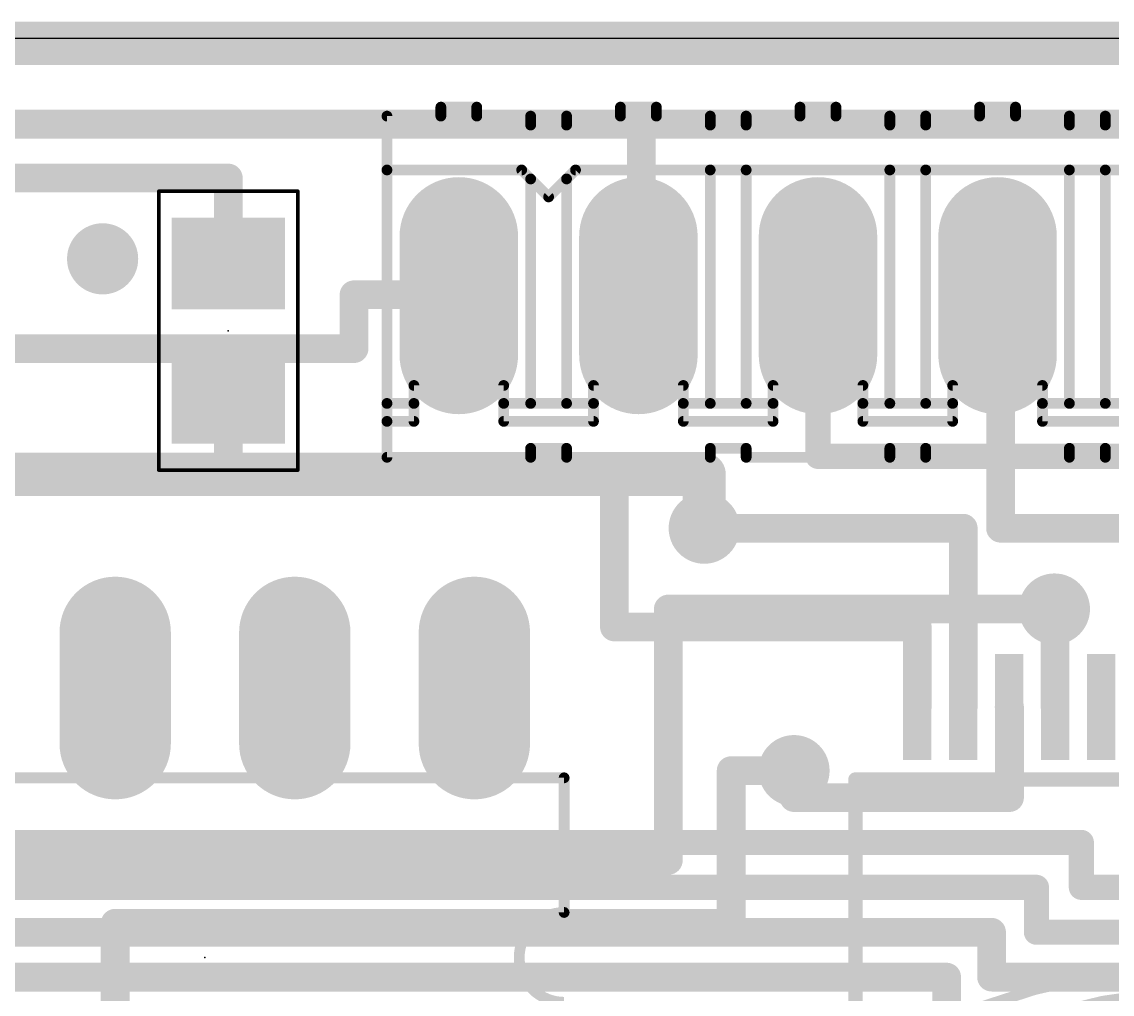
# Model space of a CAD drawing. Extents: x 0 to 100, y -1 to 59.
# Drawn here: x 37.97 to 53.4, y 45.48 to 59.23 of the extents above; entities that cross this region are included whole.
import ezdxf

# ---------------------------------------------------------------- set-up
doc = ezdxf.new("R2010")
doc.units = 0
for name, color, linetype in [('1', 12, 'CONTINUOUS'), ('16', 132, 'CONTINUOUS'), ('17', 110, 'CONTINUOUS'), ('18', 110, 'CONTINUOUS'), ('20', 53, 'CONTINUOUS'), ('21', 253, 'CONTINUOUS'), ('22', 253, 'CONTINUOUS'), ('23', 53, 'CONTINUOUS'), ('39', 12, 'CONTINUOUS')]:
    doc.layers.add(name, color=color, linetype=linetype)

# ---------------------------------------------------------------- blocks, each defined once
blk = doc.blocks.new('RECT')
blk.add_solid([(-0.5, -0.5), (0.5, -0.5), (-0.5, 0.5), (0.5, 0.5)])
blk = doc.blocks.new('LONGP100')
at = {"const_width": 1}
blk.add_lwpolyline([(-0.5, 0), (0.5, 0)], dxfattribs=at)
at = {"const_width": 0.5}
for points in [[(-0.5, 0.25, 1), (-0.5, -0.25)], [(0.5, -0.25, 1), (0.5, 0.25)]]:
    blk.add_lwpolyline(points, format="xyb", dxfattribs=at)
blk = doc.blocks.new('ROUNDV')
at = {"const_width": 0.5}
blk.add_lwpolyline([(0, -0.25, 1), (0, 0.25, 1), (0, -0.25)], format="xyb", dxfattribs=at)

msp = doc.modelspace()

# ---------------------------------------------------------------- linework, layer by layer
at = {"layer": '1'}
for points, const_width in [([(94.996, 58.928), (4.953, 58.928)], 0.6096), ([(33.274, 57.785), (46.736, 57.785)], 0.4064), ([(46.736, 57.785), (79.714, 57.785)], 0.4064), ([(46.736, 57.785), (46.736, 55.359)], 0.4064), ([(34.925, 57.023), (40.894, 57.023)], 0.4064), ([(40.894, 57.023), (40.894, 55.814)], 0.4064), ([(46.736, 55.359), (46.694, 55.359)], 0.4064), ([(49.234, 53.086), (49.234, 55.359)], 0.3556), ([(40.894, 52.832), (40.894, 53.914)], 0.4064), ([(49.234, 53.086), (53.594, 53.086)], 0.3556), ([(40.894, 52.832), (46.355, 52.832)], 0.4064), ([(46.355, 52.832), (46.355, 50.673)], 0.4064), ([(47.625, 52.07), (51.288, 52.07)], 0.4064), ([(51.288, 52.07), (51.288, 49.54)], 0.4064), ([(52.578, 50.927), (52.588, 50.8)], 0.4064), ([(52.588, 50.8), (52.588, 49.54)], 0.4064), ([(46.355, 50.673), (50.638, 50.673)], 0.4064), ([(50.638, 50.673), (50.638, 49.54)], 0.4064), ([(50.638, 49.54), (50.638, 49.794)], 0.4064), ([(51.943, 49.54), (51.938, 49.54)], 0.4064), ([(51.943, 48.26), (51.943, 49.54)], 0.4064), ([(48.895, 48.641), (48.895, 48.26)], 0.4064), ([(48.895, 48.26), (51.943, 48.26)], 0.4064), ([(15.113, 47.625), (52.959, 47.625)], 0.3556), ([(52.959, 47.625), (52.959, 46.99)], 0.3556), ([(17.399, 46.99), (52.324, 46.99)], 0.3556), ([(52.324, 46.99), (52.324, 46.355)], 0.3556), ([(52.959, 46.99), (58.928, 46.99)], 0.3556), ([(20.1, 46.355), (51.689, 46.355)], 0.4064), ([(51.689, 46.355), (51.689, 45.72)], 0.4064), ([(52.324, 46.355), (58.438, 46.355)], 0.3556), ([(22.64, 45.72), (51.054, 45.72)], 0.4064), ([(51.054, 45.72), (51.054, 45.085)], 0.4064), ([(51.689, 45.72), (57.785, 45.72)], 0.4064)]:
    msp.add_lwpolyline(points, dxfattribs=dict(at, const_width=const_width))
for points, const_width in [([(46.736, 57.8866, 1), (46.736, 57.6834)], 0.2032), ([(46.8376, 57.785, 1), (46.6344, 57.785)], 0.2032), ([(46.736, 57.6834, 1), (46.736, 57.8866)], 0.2032), ([(40.9956, 57.023, 1), (40.7924, 57.023)], 0.2032), ([(40.894, 56.9214, 1), (40.894, 57.1246)], 0.2032), ([(40.7924, 55.814, 1), (40.9956, 55.814)], 0.2032), ([(46.694, 55.4606, 1), (46.694, 55.2574)], 0.2032), ([(46.736, 55.2574, 1), (46.736, 55.4606)], 0.2032), ([(49.3229, 55.359, 1), (49.1451, 55.359)], 0.1778), ([(46.6344, 55.359, 1), (46.8376, 55.359)], 0.2032), ([(40.9956, 53.914, 1), (40.7924, 53.914)], 0.2032), ([(49.234, 53.1749, 1), (49.234, 52.9971)], 0.1778), ([(49.1451, 53.086, 1), (49.3229, 53.086)], 0.1778), ([(40.894, 52.9336, 1), (40.894, 52.7304)], 0.2032), ([(40.7924, 52.832, 1), (40.9956, 52.832)], 0.2032), ([(46.4566, 52.832, 1), (46.2534, 52.832)], 0.2032), ([(46.355, 52.7304, 1), (46.355, 52.9336)], 0.2032), ([(47.625, 52.1716, 1), (47.625, 51.9684)], 0.2032), ([(51.3896, 52.07, 1), (51.1864, 52.07)], 0.2032), ([(51.288, 51.9684, 1), (51.288, 52.1716)], 0.2032), ([(52.6793, 50.935, 1), (52.4767, 50.919)], 0.2032), ([(52.6896, 50.8, 1), (52.4864, 50.8)], 0.2032), ([(52.4867, 50.792, 1), (52.6893, 50.808)], 0.2032), ([(46.355, 50.7746, 1), (46.355, 50.5714)], 0.2032), ([(46.2534, 50.673, 1), (46.4566, 50.673)], 0.2032), ([(50.7396, 50.673, 1), (50.5364, 50.673)], 0.2032), ([(50.638, 50.5714, 1), (50.638, 50.7746)], 0.2032), ([(50.7396, 49.794, 1), (50.5364, 49.794)], 0.2032), ([(51.938, 49.6416, 1), (51.938, 49.4384)], 0.2032), ([(52.0446, 49.54, 1), (51.8414, 49.54)], 0.2032), ([(51.943, 49.4384, 1), (51.943, 49.6416)], 0.2032), ([(50.5364, 49.54, 1), (50.7396, 49.54)], 0.2032), ([(50.5364, 49.54, 1), (50.7396, 49.54)], 0.2032), ([(51.1864, 49.54, 1), (51.3896, 49.54)], 0.2032), ([(52.4864, 49.54, 1), (52.6896, 49.54)], 0.2032), ([(48.9966, 48.641, 1), (48.7934, 48.641)], 0.2032), ([(48.895, 48.3616, 1), (48.895, 48.1584)], 0.2032), ([(51.943, 48.1584, 1), (51.943, 48.3616)], 0.2032), ([(48.7934, 48.26, 1), (48.9966, 48.26)], 0.2032), ([(51.8414, 48.26, 1), (52.0446, 48.26)], 0.2032), ([(53.0479, 47.625, 1), (52.8701, 47.625)], 0.1778), ([(52.959, 47.5361, 1), (52.959, 47.7139)], 0.1778), ([(52.4129, 46.99, 1), (52.2351, 46.99)], 0.1778), ([(52.324, 46.9011, 1), (52.324, 47.0789)], 0.1778), ([(52.959, 47.0789, 1), (52.959, 46.9011)], 0.1778), ([(52.8701, 46.99, 1), (53.0479, 46.99)], 0.1778), ([(51.7906, 46.355, 1), (51.5874, 46.355)], 0.2032), ([(51.689, 46.2534, 1), (51.689, 46.4566)], 0.2032), ([(52.324, 46.4439, 1), (52.324, 46.2661)], 0.1778), ([(52.2351, 46.355, 1), (52.4129, 46.355)], 0.1778), ([(51.1556, 45.72, 1), (50.9524, 45.72)], 0.2032), ([(51.054, 45.6184, 1), (51.054, 45.8216)], 0.2032), ([(51.689, 45.8216, 1), (51.689, 45.6184)], 0.2032), ([(51.5874, 45.72, 1), (51.7906, 45.72)], 0.2032)]:
    msp.add_lwpolyline(points, format="xyb", dxfattribs=dict(at, const_width=const_width))
at = {"layer": '16'}
for points, const_width in [([(94.996, 58.928), (4.953, 58.928)], 0.6096), ([(42.672, 54.61), (42.672, 55.372)], 0.4064), ([(42.672, 55.372), (44.154, 55.372)], 0.4064), ([(44.154, 55.372), (44.154, 55.359)], 0.4064), ([(51.816, 55.359), (51.774, 55.359)], 0.4064), ([(51.816, 52.07), (51.816, 55.359)], 0.4064), ([(37.338, 54.61), (42.672, 54.61)], 0.4064), ([(9.779, 52.832), (47.625, 52.832)], 0.6096), ([(47.625, 52.832), (47.625, 52.07)], 0.6096), ([(51.816, 52.07), (55.753, 52.07)], 0.4064), ([(47.117, 47.371), (47.117, 50.927)], 0.4064), ([(47.117, 50.927), (52.578, 50.927)], 0.4064), ([(48.006, 48.641), (48.895, 48.641)], 0.4064), ([(48.006, 46.482), (48.006, 48.641)], 0.4064), ([(36.83, 47.371), (47.117, 47.371)], 0.4064), ([(39.2938, 46.482), (48.006, 46.482)], 0.4064), ([(39.2938, 42.1894), (39.2938, 46.482)], 0.4064)]:
    msp.add_lwpolyline(points, dxfattribs=dict(at, const_width=const_width))
for points, const_width in [([(42.7736, 55.372, 1), (42.5704, 55.372)], 0.2032), ([(42.672, 55.4736, 1), (42.672, 55.2704)], 0.2032), ([(44.2556, 55.372, 1), (44.0524, 55.372)], 0.2032), ([(44.154, 55.2704, 1), (44.154, 55.4736)], 0.2032), ([(51.774, 55.4606, 1), (51.774, 55.2574)], 0.2032), ([(51.9176, 55.359, 1), (51.7144, 55.359)], 0.2032), ([(51.816, 55.2574, 1), (51.816, 55.4606)], 0.2032), ([(44.0524, 55.359, 1), (44.2556, 55.359)], 0.2032), ([(42.672, 54.5084, 1), (42.672, 54.7116)], 0.2032), ([(42.5704, 54.61, 1), (42.7736, 54.61)], 0.2032), ([(47.7774, 52.832, 1), (47.4726, 52.832)], 0.3048), ([(47.625, 52.6796, 1), (47.625, 52.9844)], 0.3048), ([(47.4726, 52.07, 1), (47.7774, 52.07)], 0.3048), ([(51.816, 52.1716, 1), (51.816, 51.9684)], 0.2032), ([(51.7144, 52.07, 1), (51.9176, 52.07)], 0.2032), ([(47.2186, 50.927, 1), (47.0154, 50.927)], 0.2032), ([(47.117, 51.0286, 1), (47.117, 50.8254)], 0.2032), ([(52.578, 50.8254, 1), (52.578, 51.0286)], 0.2032), ([(48.006, 48.7426, 1), (48.006, 48.5394)], 0.2032), ([(48.1076, 48.641, 1), (47.9044, 48.641)], 0.2032), ([(48.895, 48.5394, 1), (48.895, 48.7426)], 0.2032), ([(47.117, 47.2694, 1), (47.117, 47.4726)], 0.2032), ([(47.0154, 47.371, 1), (47.2186, 47.371)], 0.2032), ([(39.2938, 46.5836, 1), (39.2938, 46.3804)], 0.2032), ([(39.3954, 46.482, 1), (39.1922, 46.482)], 0.2032), ([(47.9044, 46.482, 1), (48.1076, 46.482)], 0.2032), ([(48.006, 46.3804, 1), (48.006, 46.5836)], 0.2032)]:
    msp.add_lwpolyline(points, format="xyb", dxfattribs=dict(at, const_width=const_width))
at = {"layer": '20'}
msp.add_line((5, 59), (95, 59), dxfattribs=at)
at = {"layer": '21'}
for points, const_width in [([(35.4838, 48.5394), (45.6438, 48.5394)], 0.1524), ([(45.6438, 46.6344), (45.6438, 48.5394)], 0.1524), ([(59.963, 48.515), (49.763, 48.515)], 0.2032), ([(49.763, 48.515), (49.763, 43.315)], 0.2032)]:
    msp.add_lwpolyline(points, dxfattribs=dict(at, const_width=const_width))
for points, const_width in [([(45.6819, 48.5394, 1), (45.6057, 48.5394)], 0.0762), ([(45.6438, 48.5013, 1), (45.6438, 48.5775)], 0.0762), ([(49.763, 48.5658, 1), (49.763, 48.4642)], 0.1016), ([(49.8138, 48.515, 1), (49.7122, 48.515)], 0.1016), ([(45.6438, 46.6344, 1), (45.6438, 45.3644)], 0.1524), ([(45.6057, 46.6344, 1), (45.6819, 46.6344)], 0.0762), ([(45.6438, 46.5963, 1), (45.6438, 46.6725)], 0.0762), ([(55.4736, 45.974, 0.2517), (45.5181, 40.6242)], 0.1524), ([(55.4736, 45.5931, 0.2465), (45.9619, 40.6004)], 0.1524)]:
    msp.add_lwpolyline(points, format="xyb", dxfattribs=dict(at, const_width=const_width))
at = {"layer": '22', "const_width": 0.1524}
for points in [[(43.9, 57.899), (43.9, 58.026)], [(43.9, 58.026), (44.408, 58.026)], [(44.408, 57.899), (44.408, 58.026)], [(46.44, 57.899), (46.44, 58.026)], [(46.44, 58.026), (46.948, 58.026)], [(46.948, 57.899), (46.948, 58.026)], [(48.98, 57.899), (48.98, 58.026)], [(48.98, 58.026), (49.488, 58.026)], [(49.488, 57.899), (49.488, 58.026)], [(51.52, 57.899), (51.52, 58.026)], [(51.52, 58.026), (52.028, 58.026)], [(52.028, 57.899), (52.028, 58.026)], [(43.138, 57.137), (43.138, 57.899)], [(43.9, 57.899), (43.138, 57.899)], [(45.17, 57.899), (44.408, 57.899)], [(45.17, 57.772), (45.17, 57.899)], [(45.17, 57.772), (45.678, 57.772)], [(45.678, 57.772), (45.678, 57.899)], [(46.44, 57.899), (45.678, 57.899)], [(47.71, 57.899), (46.948, 57.899)], [(47.71, 57.772), (47.71, 57.899)], [(48.218, 57.772), (47.71, 57.772)], [(48.218, 57.772), (48.218, 57.899)], [(48.218, 57.899), (48.98, 57.899)], [(50.25, 57.899), (49.488, 57.899)], [(50.25, 57.772), (50.25, 57.899)], [(50.758, 57.772), (50.25, 57.772)], [(50.758, 57.772), (50.758, 57.899)], [(50.758, 57.899), (51.52, 57.899)], [(52.79, 57.899), (52.028, 57.899)], [(52.79, 57.772), (52.79, 57.899)], [(53.298, 57.772), (52.79, 57.772)], [(53.298, 57.772), (53.298, 57.899)], [(53.298, 57.899), (54.06, 57.899)], [(45.043, 57.137), (43.138, 57.137)], [(43.138, 57.137), (43.138, 53.835)], [(45.17, 57.01), (45.043, 57.137)], [(45.424, 56.756), (45.17, 57.01)], [(45.17, 57.01), (45.17, 53.835)], [(45.678, 57.01), (45.424, 56.756)], [(45.805, 57.137), (45.678, 57.01)], [(45.678, 57.01), (45.678, 53.835)], [(47.71, 57.137), (45.805, 57.137)], [(47.71, 57.137), (47.71, 53.835)], [(48.218, 57.137), (47.71, 57.137)], [(50.25, 57.137), (48.218, 57.137)], [(48.218, 57.137), (48.218, 53.835)], [(50.25, 57.137), (50.25, 53.835)], [(50.758, 57.137), (50.25, 57.137)], [(52.79, 57.137), (50.758, 57.137)], [(50.758, 57.137), (50.758, 53.835)], [(52.79, 57.137), (52.79, 53.835)], [(53.298, 57.137), (52.79, 57.137)], [(55.33, 57.137), (53.298, 57.137)], [(53.298, 57.137), (53.298, 53.835)], [(44.789, 54.089), (43.519, 54.089)], [(43.519, 53.835), (43.519, 54.089)], [(44.789, 53.835), (44.789, 54.089)], [(46.059, 53.835), (46.059, 54.089)], [(47.329, 54.089), (46.059, 54.089)], [(47.329, 53.835), (47.329, 54.089)], [(49.869, 54.089), (48.599, 54.089)], [(48.599, 53.835), (48.599, 54.089)], [(49.869, 53.835), (49.869, 54.089)], [(52.409, 54.089), (51.139, 54.089)], [(51.139, 53.835), (51.139, 54.089)], [(52.409, 53.835), (52.409, 54.089)], [(43.519, 53.835), (43.138, 53.835)], [(43.138, 53.835), (43.138, 53.581)], [(43.519, 53.581), (43.519, 53.835)], [(44.789, 53.581), (44.789, 53.835)], [(45.17, 53.835), (44.789, 53.835)], [(45.678, 53.835), (45.17, 53.835)], [(46.059, 53.835), (45.678, 53.835)], [(46.059, 53.581), (46.059, 53.835)], [(47.329, 53.581), (47.329, 53.835)], [(47.71, 53.835), (47.329, 53.835)], [(48.218, 53.835), (47.71, 53.835)], [(48.599, 53.835), (48.218, 53.835)], [(48.599, 53.581), (48.599, 53.835)], [(49.869, 53.581), (49.869, 53.835)], [(50.25, 53.835), (49.869, 53.835)], [(50.758, 53.835), (50.25, 53.835)], [(51.139, 53.835), (50.758, 53.835)], [(51.139, 53.581), (51.139, 53.835)], [(52.409, 53.581), (52.409, 53.835)], [(52.79, 53.835), (52.409, 53.835)], [(53.298, 53.835), (52.79, 53.835)], [(53.679, 53.835), (53.298, 53.835)], [(43.138, 53.581), (43.138, 53.073)], [(43.138, 53.581), (43.519, 53.581)], [(46.059, 53.581), (44.789, 53.581)], [(47.329, 53.581), (48.599, 53.581)], [(49.869, 53.581), (51.139, 53.581)], [(52.409, 53.581), (53.679, 53.581)], [(45.17, 53.2), (45.678, 53.2)], [(45.17, 53.2), (45.17, 53.073)], [(45.678, 53.2), (45.678, 53.073)], [(47.71, 53.2), (48.218, 53.2)], [(47.71, 53.2), (47.71, 53.073)], [(48.218, 53.2), (48.218, 53.073)], [(50.25, 53.2), (50.758, 53.2)], [(50.25, 53.2), (50.25, 53.073)], [(50.758, 53.2), (50.758, 53.073)], [(52.79, 53.2), (53.298, 53.2)], [(52.79, 53.2), (52.79, 53.073)], [(53.298, 53.2), (53.298, 53.073)], [(43.138, 53.073), (45.17, 53.073)], [(45.678, 53.073), (47.71, 53.073)], [(48.218, 53.073), (50.25, 53.073)], [(50.758, 53.073), (52.79, 53.073)], [(53.298, 53.073), (55.33, 53.073)]]:
    msp.add_lwpolyline(points, dxfattribs=at)
at = {"layer": '22', "const_width": 0.0762}
for points in [[(43.9381, 58.026, 1), (43.8619, 58.026)], [(43.9, 58.0641, 1), (43.9, 57.9879)], [(44.4461, 58.026, 1), (44.3699, 58.026)], [(44.408, 57.9879, 1), (44.408, 58.0641)], [(46.4781, 58.026, 1), (46.4019, 58.026)], [(46.44, 58.0641, 1), (46.44, 57.9879)], [(46.9861, 58.026, 1), (46.9099, 58.026)], [(46.948, 57.9879, 1), (46.948, 58.0641)], [(49.0181, 58.026, 1), (48.9419, 58.026)], [(48.98, 58.0641, 1), (48.98, 57.9879)], [(49.5261, 58.026, 1), (49.4499, 58.026)], [(49.488, 57.9879, 1), (49.488, 58.0641)], [(51.5581, 58.026, 1), (51.4819, 58.026)], [(51.52, 58.0641, 1), (51.52, 57.9879)], [(52.0661, 58.026, 1), (51.9899, 58.026)], [(52.028, 57.9879, 1), (52.028, 58.0641)], [(43.1761, 57.899, 1), (43.0999, 57.899)], [(43.138, 57.9371, 1), (43.138, 57.8609)], [(43.8619, 57.899, 1), (43.9381, 57.899)], [(43.9, 57.8609, 1), (43.9, 57.9371)], [(44.408, 57.9371, 1), (44.408, 57.8609)], [(44.3699, 57.899, 1), (44.4461, 57.899)], [(45.2081, 57.899, 1), (45.1319, 57.899)], [(45.17, 57.8101, 1), (45.17, 57.7339)], [(45.17, 57.8609, 1), (45.17, 57.9371)], [(45.7161, 57.899, 1), (45.6399, 57.899)], [(45.678, 57.9371, 1), (45.678, 57.8609)], [(45.678, 57.7339, 1), (45.678, 57.8101)], [(46.4019, 57.899, 1), (46.4781, 57.899)], [(46.44, 57.8609, 1), (46.44, 57.9371)], [(46.948, 57.9371, 1), (46.948, 57.8609)], [(46.9099, 57.899, 1), (46.9861, 57.899)], [(47.7481, 57.899, 1), (47.6719, 57.899)], [(47.71, 57.8101, 1), (47.71, 57.7339)], [(47.71, 57.8609, 1), (47.71, 57.9371)], [(48.2561, 57.899, 1), (48.1799, 57.899)], [(48.218, 57.9371, 1), (48.218, 57.8609)], [(48.218, 57.7339, 1), (48.218, 57.8101)], [(48.9419, 57.899, 1), (49.0181, 57.899)], [(48.98, 57.8609, 1), (48.98, 57.9371)], [(49.488, 57.9371, 1), (49.488, 57.8609)], [(49.4499, 57.899, 1), (49.5261, 57.899)], [(50.2881, 57.899, 1), (50.2119, 57.899)], [(50.25, 57.8101, 1), (50.25, 57.7339)], [(50.25, 57.8609, 1), (50.25, 57.9371)], [(50.7961, 57.899, 1), (50.7199, 57.899)], [(50.758, 57.9371, 1), (50.758, 57.8609)], [(50.758, 57.7339, 1), (50.758, 57.8101)], [(51.4819, 57.899, 1), (51.5581, 57.899)], [(51.52, 57.8609, 1), (51.52, 57.9371)], [(52.028, 57.9371, 1), (52.028, 57.8609)], [(51.9899, 57.899, 1), (52.0661, 57.899)], [(52.8281, 57.899, 1), (52.7519, 57.899)], [(52.79, 57.8101, 1), (52.79, 57.7339)], [(52.79, 57.8609, 1), (52.79, 57.9371)], [(53.3361, 57.899, 1), (53.2599, 57.899)], [(53.298, 57.9371, 1), (53.298, 57.8609)], [(53.298, 57.7339, 1), (53.298, 57.8101)], [(45.1319, 57.772, 1), (45.2081, 57.772)], [(45.6399, 57.772, 1), (45.7161, 57.772)], [(47.6719, 57.772, 1), (47.7481, 57.772)], [(48.1799, 57.772, 1), (48.2561, 57.772)], [(50.2119, 57.772, 1), (50.2881, 57.772)], [(50.7199, 57.772, 1), (50.7961, 57.772)], [(52.7519, 57.772, 1), (52.8281, 57.772)], [(53.2599, 57.772, 1), (53.3361, 57.772)], [(43.138, 57.1751, 1), (43.138, 57.0989)], [(43.1761, 57.137, 1), (43.0999, 57.137)], [(43.0999, 57.137, 1), (43.1761, 57.137)], [(45.0699, 57.1639, 1), (45.0161, 57.1101)], [(45.043, 57.0989, 1), (45.043, 57.1751)], [(45.2081, 57.01, 1), (45.1319, 57.01)], [(45.1969, 57.0369, 1), (45.1431, 56.9831)], [(45.1431, 56.9831, 1), (45.1969, 57.0369)], [(45.7161, 57.01, 1), (45.6399, 57.01)], [(45.6511, 57.0369, 1), (45.7049, 56.9831)], [(45.7049, 56.9831, 1), (45.6511, 57.0369)], [(45.805, 57.1751, 1), (45.805, 57.0989)], [(45.8319, 57.1101, 1), (45.7781, 57.1639)], [(47.7481, 57.137, 1), (47.6719, 57.137)], [(47.71, 57.1751, 1), (47.71, 57.0989)], [(47.71, 57.0989, 1), (47.71, 57.1751)], [(48.218, 57.1751, 1), (48.218, 57.0989)], [(48.2561, 57.137, 1), (48.1799, 57.137)], [(48.218, 57.0989, 1), (48.218, 57.1751)], [(50.2881, 57.137, 1), (50.2119, 57.137)], [(50.25, 57.1751, 1), (50.25, 57.0989)], [(50.25, 57.0989, 1), (50.25, 57.1751)], [(50.758, 57.1751, 1), (50.758, 57.0989)], [(50.7961, 57.137, 1), (50.7199, 57.137)], [(50.758, 57.0989, 1), (50.758, 57.1751)], [(52.8281, 57.137, 1), (52.7519, 57.137)], [(52.79, 57.1751, 1), (52.79, 57.0989)], [(52.79, 57.0989, 1), (52.79, 57.1751)], [(53.298, 57.1751, 1), (53.298, 57.0989)], [(53.3361, 57.137, 1), (53.2599, 57.137)], [(53.298, 57.0989, 1), (53.298, 57.1751)], [(45.3971, 56.7829, 1), (45.4509, 56.7291)], [(45.3971, 56.7291, 1), (45.4509, 56.7829)], [(43.519, 54.1271, 1), (43.519, 54.0509)], [(43.5571, 54.089, 1), (43.4809, 54.089)], [(44.8271, 54.089, 1), (44.7509, 54.089)], [(44.789, 54.0509, 1), (44.789, 54.1271)], [(46.0971, 54.089, 1), (46.0209, 54.089)], [(46.059, 54.1271, 1), (46.059, 54.0509)], [(47.3671, 54.089, 1), (47.2909, 54.089)], [(47.329, 54.0509, 1), (47.329, 54.1271)], [(48.599, 54.1271, 1), (48.599, 54.0509)], [(48.6371, 54.089, 1), (48.5609, 54.089)], [(49.9071, 54.089, 1), (49.8309, 54.089)], [(49.869, 54.0509, 1), (49.869, 54.1271)], [(51.139, 54.1271, 1), (51.139, 54.0509)], [(51.1771, 54.089, 1), (51.1009, 54.089)], [(52.4471, 54.089, 1), (52.3709, 54.089)], [(52.409, 54.0509, 1), (52.409, 54.1271)], [(43.138, 53.8731, 1), (43.138, 53.7969)], [(43.1761, 53.835, 1), (43.0999, 53.835)], [(43.0999, 53.835, 1), (43.1761, 53.835)], [(43.5571, 53.835, 1), (43.4809, 53.835)], [(43.4809, 53.835, 1), (43.5571, 53.835)], [(43.519, 53.7969, 1), (43.519, 53.8731)], [(44.8271, 53.835, 1), (44.7509, 53.835)], [(44.789, 53.8731, 1), (44.789, 53.7969)], [(44.7509, 53.835, 1), (44.8271, 53.835)], [(45.17, 53.8731, 1), (45.17, 53.7969)], [(45.1319, 53.835, 1), (45.2081, 53.835)], [(45.17, 53.7969, 1), (45.17, 53.8731)], [(45.678, 53.8731, 1), (45.678, 53.7969)], [(45.6399, 53.835, 1), (45.7161, 53.835)], [(45.678, 53.7969, 1), (45.678, 53.8731)], [(46.0971, 53.835, 1), (46.0209, 53.835)], [(46.0209, 53.835, 1), (46.0971, 53.835)], [(46.059, 53.7969, 1), (46.059, 53.8731)], [(47.3671, 53.835, 1), (47.2909, 53.835)], [(47.329, 53.8731, 1), (47.329, 53.7969)], [(47.2909, 53.835, 1), (47.3671, 53.835)], [(47.71, 53.8731, 1), (47.71, 53.7969)], [(47.6719, 53.835, 1), (47.7481, 53.835)], [(47.71, 53.7969, 1), (47.71, 53.8731)], [(48.218, 53.8731, 1), (48.218, 53.7969)], [(48.1799, 53.835, 1), (48.2561, 53.835)], [(48.218, 53.7969, 1), (48.218, 53.8731)], [(48.6371, 53.835, 1), (48.5609, 53.835)], [(48.5609, 53.835, 1), (48.6371, 53.835)], [(48.599, 53.7969, 1), (48.599, 53.8731)], [(49.9071, 53.835, 1), (49.8309, 53.835)], [(49.869, 53.8731, 1), (49.869, 53.7969)], [(49.8309, 53.835, 1), (49.9071, 53.835)], [(50.25, 53.8731, 1), (50.25, 53.7969)], [(50.2119, 53.835, 1), (50.2881, 53.835)], [(50.25, 53.7969, 1), (50.25, 53.8731)], [(50.758, 53.8731, 1), (50.758, 53.7969)], [(50.7199, 53.835, 1), (50.7961, 53.835)], [(50.758, 53.7969, 1), (50.758, 53.8731)], [(51.1771, 53.835, 1), (51.1009, 53.835)], [(51.1009, 53.835, 1), (51.1771, 53.835)], [(51.139, 53.7969, 1), (51.139, 53.8731)], [(52.4471, 53.835, 1), (52.3709, 53.835)], [(52.409, 53.8731, 1), (52.409, 53.7969)], [(52.3709, 53.835, 1), (52.4471, 53.835)], [(52.79, 53.8731, 1), (52.79, 53.7969)], [(52.7519, 53.835, 1), (52.8281, 53.835)], [(52.79, 53.7969, 1), (52.79, 53.8731)], [(53.298, 53.8731, 1), (53.298, 53.7969)], [(53.2599, 53.835, 1), (53.3361, 53.835)], [(53.298, 53.7969, 1), (53.298, 53.8731)], [(43.1761, 53.581, 1), (43.0999, 53.581)], [(43.138, 53.6191, 1), (43.138, 53.5429)], [(43.0999, 53.581, 1), (43.1761, 53.581)], [(43.4809, 53.581, 1), (43.5571, 53.581)], [(43.519, 53.5429, 1), (43.519, 53.6191)], [(44.789, 53.6191, 1), (44.789, 53.5429)], [(44.7509, 53.581, 1), (44.8271, 53.581)], [(46.0209, 53.581, 1), (46.0971, 53.581)], [(46.059, 53.5429, 1), (46.059, 53.6191)], [(47.329, 53.6191, 1), (47.329, 53.5429)], [(47.2909, 53.581, 1), (47.3671, 53.581)], [(48.5609, 53.581, 1), (48.6371, 53.581)], [(48.599, 53.5429, 1), (48.599, 53.6191)], [(49.869, 53.6191, 1), (49.869, 53.5429)], [(49.8309, 53.581, 1), (49.9071, 53.581)], [(51.1009, 53.581, 1), (51.1771, 53.581)], [(51.139, 53.5429, 1), (51.139, 53.6191)], [(52.409, 53.6191, 1), (52.409, 53.5429)], [(52.3709, 53.581, 1), (52.4471, 53.581)], [(45.17, 53.2381, 1), (45.17, 53.1619)], [(45.2081, 53.2, 1), (45.1319, 53.2)], [(45.7161, 53.2, 1), (45.6399, 53.2)], [(45.678, 53.1619, 1), (45.678, 53.2381)], [(47.71, 53.2381, 1), (47.71, 53.1619)], [(47.7481, 53.2, 1), (47.6719, 53.2)], [(48.2561, 53.2, 1), (48.1799, 53.2)], [(48.218, 53.1619, 1), (48.218, 53.2381)], [(50.25, 53.2381, 1), (50.25, 53.1619)], [(50.2881, 53.2, 1), (50.2119, 53.2)], [(50.7961, 53.2, 1), (50.7199, 53.2)], [(50.758, 53.1619, 1), (50.758, 53.2381)], [(52.79, 53.2381, 1), (52.79, 53.1619)], [(52.8281, 53.2, 1), (52.7519, 53.2)], [(53.3361, 53.2, 1), (53.2599, 53.2)], [(53.298, 53.1619, 1), (53.298, 53.2381)], [(43.138, 53.1111, 1), (43.138, 53.0349)], [(43.0999, 53.073, 1), (43.1761, 53.073)], [(45.1319, 53.073, 1), (45.2081, 53.073)], [(45.17, 53.0349, 1), (45.17, 53.1111)], [(45.678, 53.1111, 1), (45.678, 53.0349)], [(45.6399, 53.073, 1), (45.7161, 53.073)], [(47.6719, 53.073, 1), (47.7481, 53.073)], [(47.71, 53.0349, 1), (47.71, 53.1111)], [(48.218, 53.1111, 1), (48.218, 53.0349)], [(48.1799, 53.073, 1), (48.2561, 53.073)], [(50.2119, 53.073, 1), (50.2881, 53.073)], [(50.25, 53.0349, 1), (50.25, 53.1111)], [(50.758, 53.1111, 1), (50.758, 53.0349)], [(50.7199, 53.073, 1), (50.7961, 53.073)], [(52.7519, 53.073, 1), (52.8281, 53.073)], [(52.79, 53.0349, 1), (52.79, 53.1111)], [(53.298, 53.1111, 1), (53.298, 53.0349)], [(53.2599, 53.073, 1), (53.3361, 53.073)]]:
    msp.add_lwpolyline(points, format="xyb", dxfattribs=at)
at = {"layer": '23'}
for p in [(40.894, 54.864), (40.5638, 45.9994)]:
    msp.add_point(p, dxfattribs=at)
at = {"layer": '39', "const_width": 0.0508}
for points in [[(39.911, 52.891), (39.911, 56.837)], [(39.911, 56.837), (41.877, 56.837)], [(41.877, 56.837), (41.877, 52.891)], [(41.877, 52.891), (39.911, 52.891)]]:
    msp.add_lwpolyline(points, dxfattribs=at)
at = {"layer": '39', "const_width": 0.0254}
for points in [[(39.9237, 56.837, 1), (39.8983, 56.837)], [(39.911, 56.8497, 1), (39.911, 56.8243)], [(41.8897, 56.837, 1), (41.8643, 56.837)], [(41.877, 56.8243, 1), (41.877, 56.8497)], [(39.911, 52.9037, 1), (39.911, 52.8783)], [(39.8983, 52.891, 1), (39.9237, 52.891)], [(41.8643, 52.891, 1), (41.8897, 52.891)], [(41.877, 52.8783, 1), (41.877, 52.9037)]]:
    msp.add_lwpolyline(points, format="xyb", dxfattribs=at)

# ---------------------------------------------------------------- block references
at = {"layer": '1'}
for p, xscale, yscale, rotation in [((40.894, 55.814), 1.3, 1.6, 270), ((40.894, 53.914), 1.3, 1.6, 270), ((50.638, 49.54), 0.4, 1.5, 180), ((51.288, 49.54), 0.4, 1.5, 180), ((51.938, 49.54), 0.4, 1.5, 180), ((52.588, 49.54), 0.4, 1.5, 180), ((53.238, 49.54), 0.4, 1.5, 180)]:
    msp.add_blockref('RECT', p, dxfattribs=dict(at, xscale=xscale, yscale=yscale, rotation=rotation))
at = {"layer": '17'}
for p, xscale, yscale, rotation in [((44.154, 55.359), 1.6764, 1.6764, 90), ((44.154, 55.359), 1.6764, 1.6764, 90), ((46.694, 55.359), 1.6764, 1.6764, 90), ((46.694, 55.359), 1.6764, 1.6764, 90), ((49.234, 55.359), 1.6764, 1.6764, 90), ((49.234, 55.359), 1.6764, 1.6764, 90), ((51.774, 55.359), 1.6764, 1.6764, 90), ((51.774, 55.359), 1.6764, 1.6764, 90), ((39.2938, 49.8094), 1.5748, 1.5748, 270), ((39.2938, 49.8094), 1.5748, 1.5748, 270), ((41.8338, 49.8094), 1.5748, 1.5748, 270), ((41.8338, 49.8094), 1.5748, 1.5748, 270), ((44.3738, 49.8094), 1.5748, 1.5748, 270), ((44.3738, 49.8094), 1.5748, 1.5748, 270)]:
    msp.add_blockref('LONGP100', p, dxfattribs=dict(at, xscale=xscale, yscale=yscale, rotation=rotation))
at = {"layer": '18', "xscale": 1.0064, "yscale": 1.0064}
for p in [(39.116, 55.88), (39.116, 55.88), (47.625, 52.07), (47.625, 52.07), (52.578, 50.927), (52.578, 50.927), (48.895, 48.641), (48.895, 48.641)]:
    msp.add_blockref('ROUNDV', p, dxfattribs=at)

doc.saveas('drawing.dxf')
